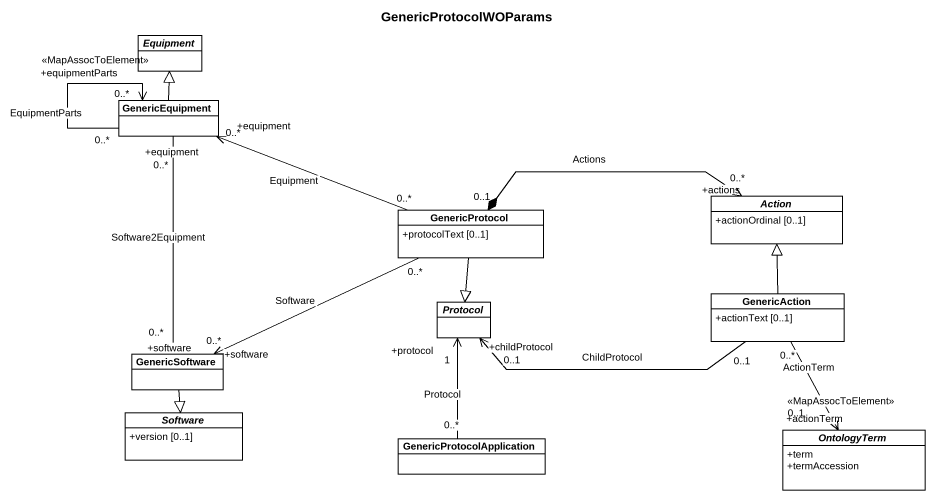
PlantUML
@startuml
title GenericProtocolWOParams
hide circle
hide empty members
skinparam classAttributeIconSize 0
abstract class Equipment
class GenericEquipment
class GenericProtocol {
  +protocolText [0..1]
}
abstract class "Action" as Action_ {
  +actionOrdinal [0..1]
}
class GenericAction {
  +actionText [0..1]
}
abstract class "Protocol" as Protocol_
class GenericSoftware
abstract class Software {
  +version [0..1]
}
class GenericProtocolApplication
abstract class OntologyTerm {
  +term
  +termAccession
}
GenericEquipment -up-|> Equipment
GenericEquipment "0..*\n+equipmentParts\n<<MapAssocToElement>>" <-- "0..*" GenericEquipment : EquipmentParts
GenericEquipment "0..*\n+equipment" <-right- "0..*" GenericProtocol : Equipment
GenericEquipment "0..*\n+equipment" -- "0..*\n+software" GenericSoftware : Software2Equipment
GenericProtocol --|> Protocol_
Action_ "0..*\n+actions" <-left-* "0..1" GenericProtocol : Actions
GenericAction -up-|> Action_
GenericAction "0..*" --> "0..1\n+actionTerm\n<<MapAssocToElement>>" OntologyTerm : ActionTerm
Protocol_ "0..1\n+childProtocol" <-right- "0..1" GenericAction : ChildProtocol
Protocol_ "1\n+protocol" <-- "0..*" GenericProtocolApplication : Protocol
GenericSoftware "0..*\n+software" <-right- "0..*" GenericProtocol : Software
GenericSoftware --|> Software
@enduml
